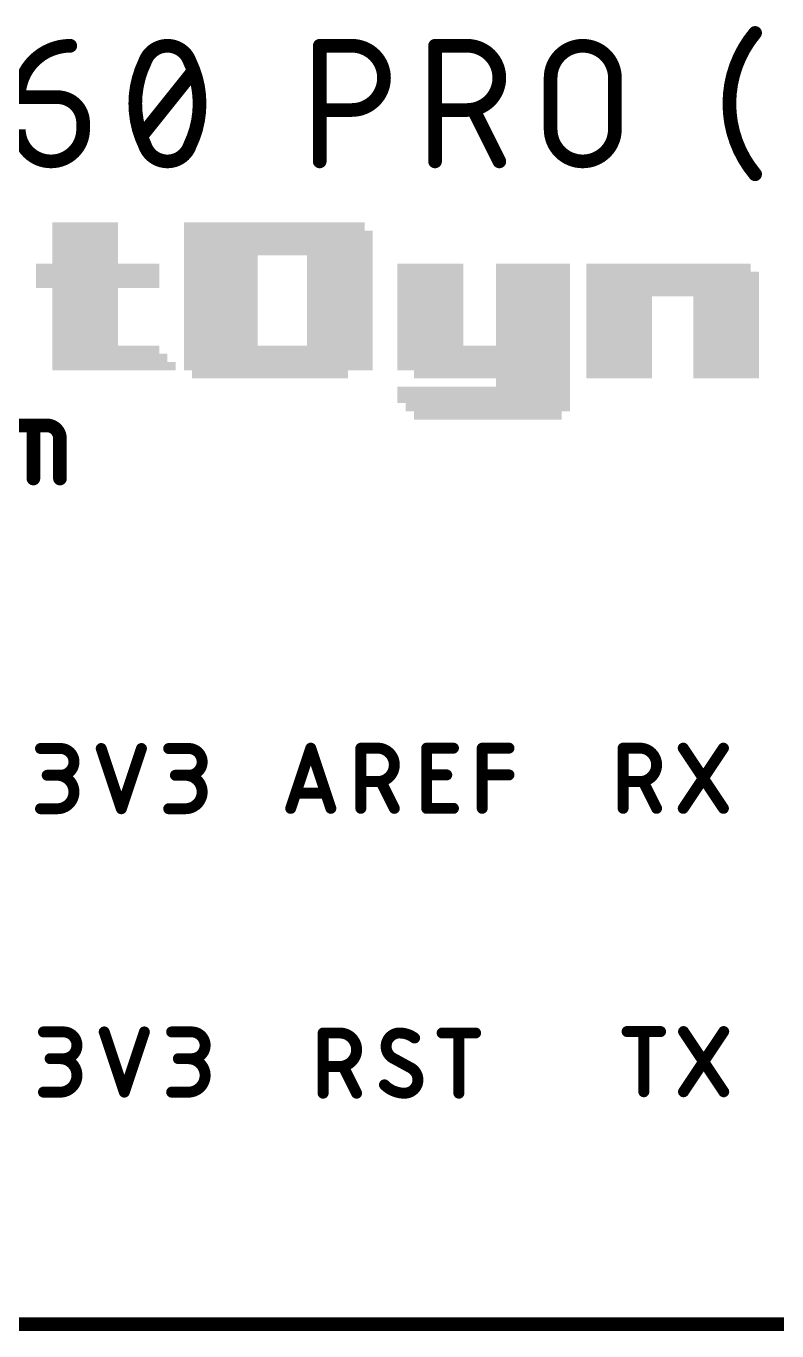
# Model space of a CAD drawing. Extents: x 0 to 61.9, y -6.1 to 59.4.
# Drawn here: x 9.29 to 16.26, y 7.56 to 19.67 of the extents above; entities that cross this region are included whole.
import ezdxf

# ---------------------------------------------------------------- set-up
doc = ezdxf.new("R2010")
doc.units = 0
doc.layers.add('21', color=253, linetype='CONTINUOUS')

# ---------------------------------------------------------------- blocks, each defined once
blk = doc.blocks.new('RECT')
blk.add_solid([(-0.5, -0.5), (0.5, -0.5), (-0.5, 0.5), (0.5, 0.5)])

msp = doc.modelspace()

# ---------------------------------------------------------------- linework, layer by layer
at = {"layer": '21'}
for points, const_width in [([(16.0552, 19.6023, 0.1762), (15.8167, 18.9466)], 0.127), ([(16.0795, 19.5819, 1), (16.0308, 19.6227)], 0.0635), ([(9.7036, 19.4831, 0.4142), (9.2267, 19.0062)], 0.127), ([(9.7036, 19.4513, 1), (9.7036, 19.5148)], 0.0635), ([(10.6047, 19.4831, 0.3205), (10.3961, 19.3341)], 0.127), ([(10.8134, 19.3341, 0.3205), (10.6047, 19.4831)], 0.127), ([(10.6047, 19.5148, 1), (10.6047, 19.4513)], 0.0635), ([(10.6047, 19.4513, 1), (10.6047, 19.5148)], 0.0635), ([(12.049, 19.4831, 1), (11.9855, 19.4831)], 0.0635), ([(12.0173, 19.5148, 1), (12.0173, 19.4513)], 0.0635), ([(12.3153, 18.887, 1), (12.3153, 19.4831)], 0.127), ([(12.3153, 19.5148, 1), (12.3153, 19.4513)], 0.0635), ([(12.3153, 19.4513, 1), (12.3153, 19.5148)], 0.0635), ([(13.1185, 19.4831, 1), (13.055, 19.4831)], 0.0635), ([(13.0868, 19.5148, 1), (13.0868, 19.4513)], 0.0635), ([(13.3848, 18.887, 1), (13.3848, 19.4831)], 0.127), ([(13.3848, 19.5148, 1), (13.3848, 19.4513)], 0.0635), ([(13.3848, 19.4513, 1), (13.3848, 19.5148)], 0.0635), ([(14.7548, 19.185, 1), (14.1587, 19.185)], 0.127), ([(10.3961, 19.3341, 0.1139), (10.3067, 18.9466)], 0.127), ([(10.3661, 19.3444, 1), (10.4261, 19.3238)], 0.0635), ([(10.4246, 19.3202, 1), (10.3676, 19.348)], 0.0635), ([(10.8419, 19.348, 1), (10.7848, 19.3202)], 0.0635), ([(10.9028, 18.9466, 0.1139), (10.8134, 19.3341)], 0.127), ([(10.7833, 19.3238, 1), (10.8434, 19.3444)], 0.0635), ([(10.868, 19.2248, 1), (10.8184, 19.2645)], 0.0635), ([(14.1904, 19.185, 1), (14.1269, 19.185)], 0.0635), ([(14.1269, 19.185, 1), (14.1904, 19.185)], 0.0635), ([(14.7865, 19.185, 1), (14.723, 19.185)], 0.0635), ([(14.723, 19.185, 1), (14.7865, 19.185)], 0.0635), ([(9.5844, 19.038, 1), (9.5844, 18.9745)], 0.0635), ([(9.8228, 18.7678, 0.4142), (9.5844, 19.0062)], 0.127), ([(9.5844, 18.9745, 1), (9.5844, 19.038)], 0.0635), ([(10.3067, 18.9466, 0.1139), (10.3961, 18.5591)], 0.127), ([(10.3384, 18.9466, 1), (10.2749, 18.9466)], 0.0635), ([(10.2749, 18.9466, 1), (10.3384, 18.9466)], 0.0635), ([(10.8134, 18.5591, 0.1139), (10.9028, 18.9466)], 0.127), ([(10.9345, 18.9466, 1), (10.871, 18.9466)], 0.0635), ([(10.871, 18.9466, 1), (10.9345, 18.9466)], 0.0635), ([(12.0173, 18.9187, 1), (12.0173, 18.8552)], 0.0635), ([(12.3153, 18.9187, 1), (12.3153, 18.8552)], 0.0635), ([(12.3153, 18.8552, 1), (12.3153, 18.9187)], 0.0635), ([(13.0868, 18.9187, 1), (13.0868, 18.8552)], 0.0635), ([(13.3848, 18.9187, 1), (13.3848, 18.8552)], 0.0635), ([(13.3848, 18.8552, 1), (13.3848, 18.9187)], 0.0635), ([(13.4728, 18.9012, 1), (13.416, 18.8728)], 0.0635), ([(15.8167, 18.9466, 0.1762), (16.0552, 18.2909)], 0.127), ([(15.8485, 18.9466, 1), (15.785, 18.9466)], 0.0635), ([(15.785, 18.9466, 1), (15.8485, 18.9466)], 0.0635), ([(9.2267, 18.7081, 1), (9.8228, 18.7081)], 0.127), ([(9.8545, 18.7678, 1), (9.791, 18.7678)], 0.0635), ([(9.791, 18.7678, 1), (9.8545, 18.7678)], 0.0635), ([(9.8545, 18.7081, 1), (9.791, 18.7081)], 0.0635), ([(14.1904, 18.7081, 1), (14.1269, 18.7081)], 0.0635), ([(14.1587, 18.7081, 1), (14.7548, 18.7081)], 0.127), ([(14.7865, 18.7081, 1), (14.723, 18.7081)], 0.0635), ([(9.791, 18.7081, 1), (9.8545, 18.7081)], 0.0635), ([(10.3415, 18.6684, 1), (10.3911, 18.6287)], 0.0635), ([(14.1269, 18.7081, 1), (14.1904, 18.7081)], 0.0635), ([(14.723, 18.7081, 1), (14.7865, 18.7081)], 0.0635), ([(10.3961, 18.5591, 0.3205), (10.6047, 18.4101)], 0.127), ([(10.4261, 18.5694, 1), (10.3661, 18.5488)], 0.0635), ([(10.3676, 18.5452, 1), (10.4246, 18.573)], 0.0635), ([(10.6047, 18.4101, 0.3205), (10.8134, 18.5591)], 0.127), ([(10.7848, 18.573, 1), (10.8419, 18.5452)], 0.0635), ([(10.8434, 18.5488, 1), (10.7833, 18.5694)], 0.0635), ([(10.6047, 18.4418, 1), (10.6047, 18.3783)], 0.0635), ([(10.6047, 18.3783, 1), (10.6047, 18.4418)], 0.0635), ([(11.9855, 18.4101, 1), (12.049, 18.4101)], 0.0635), ([(13.055, 18.4101, 1), (13.1185, 18.4101)], 0.0635), ([(13.6545, 18.3959, 1), (13.7113, 18.4243)], 0.0635), ([(16.0308, 18.2705, 1), (16.0795, 18.3113)], 0.0635), ([(9.3933, 15.9603, 1), (9.3298, 15.9603)], 0.0635), ([(9.6081, 15.837, 0.4142), (9.4848, 15.9603)], 0.127), ([(9.4848, 15.9921, 1), (9.4848, 15.9286)], 0.0635), ([(9.4848, 15.9286, 1), (9.4848, 15.9921)], 0.0635), ([(9.6399, 15.837, 1), (9.5764, 15.837)], 0.0635), ([(9.5764, 15.837, 1), (9.6399, 15.837)], 0.0635), ([(9.3298, 15.4672, 1), (9.3933, 15.4672)], 0.0635), ([(9.5764, 15.4672, 1), (9.6399, 15.4672)], 0.0635), ([(9.4277, 12.9868, 1), (9.4277, 12.936)], 0.0508), ([(9.614, 12.7131, 1), (9.614, 12.9614)], 0.1016), ([(9.614, 12.9868, 1), (9.614, 12.936)], 0.0508), ([(9.614, 12.936, 1), (9.614, 12.9868)], 0.0508), ([(10.0151, 12.9695, 1), (9.9669, 12.9534)], 0.0508), ([(10.3877, 12.9534, 1), (10.3395, 12.9695)], 0.0508), ([(10.6164, 12.9868, 1), (10.6164, 12.936)], 0.0508), ([(10.8027, 12.7131, 1), (10.8027, 12.9614)], 0.1016), ([(10.8027, 12.9868, 1), (10.8027, 12.936)], 0.0508), ([(10.8027, 12.936, 1), (10.8027, 12.9868)], 0.0508), ([(11.9584, 12.9728, 1), (11.9102, 12.9567)], 0.0508), ([(11.9584, 12.9567, 1), (11.9102, 12.9728)], 0.0508), ([(12.4242, 12.9648, 1), (12.3734, 12.9648)], 0.0508), ([(12.3988, 12.9902, 1), (12.3988, 12.9394)], 0.0508), ([(12.554, 12.6543, 1), (12.554, 12.9648)], 0.1016), ([(12.554, 12.9902, 1), (12.554, 12.9394)], 0.0508), ([(12.554, 12.9394, 1), (12.554, 12.9902)], 0.0508), ([(13.0345, 12.9648, 1), (12.9837, 12.9648)], 0.0508), ([(13.0091, 12.9902, 1), (13.0091, 12.9394)], 0.0508), ([(13.2575, 12.9394, 1), (13.2575, 12.9902)], 0.0508), ([(13.5496, 12.9648, 1), (13.4988, 12.9648)], 0.0508), ([(13.5242, 12.9902, 1), (13.5242, 12.9394)], 0.0508), ([(13.7726, 12.9394, 1), (13.7726, 12.9902)], 0.0508), ([(14.8565, 12.9648, 1), (14.8057, 12.9648)], 0.0508), ([(14.8311, 12.9902, 1), (14.8311, 12.9394)], 0.0508), ([(14.9863, 12.6543, 1), (14.9863, 12.9648)], 0.1016), ([(14.9863, 12.9902, 1), (14.9863, 12.9394)], 0.0508), ([(14.9863, 12.9394, 1), (14.9863, 12.9902)], 0.0508), ([(15.4099, 12.9789, 1), (15.3676, 12.9507)], 0.0508), ([(15.7824, 12.9507, 1), (15.7402, 12.9789)], 0.0508), ([(9.4898, 12.7385, 1), (9.4898, 12.6877)], 0.0508), ([(9.5829, 12.4026, 1), (9.5829, 12.7131)], 0.1016), ([(9.5829, 12.7385, 1), (9.5829, 12.6877)], 0.0508), ([(9.614, 12.7385, 1), (9.614, 12.6877)], 0.0508), ([(9.614, 12.6877, 1), (9.614, 12.7385)], 0.0508), ([(10.6785, 12.7385, 1), (10.6785, 12.6877)], 0.0508), ([(10.7717, 12.4026, 1), (10.7717, 12.7131)], 0.1016), ([(10.7717, 12.7385, 1), (10.7717, 12.6877)], 0.0508), ([(10.8027, 12.7385, 1), (10.8027, 12.6877)], 0.0508), ([(10.8027, 12.6877, 1), (10.8027, 12.7385)], 0.0508), ([(13.0091, 12.7418, 1), (13.0091, 12.691)], 0.0508), ([(13.1954, 12.691, 1), (13.1954, 12.7418)], 0.0508), ([(13.5242, 12.7418, 1), (13.5242, 12.691)], 0.0508), ([(13.7726, 12.691, 1), (13.7726, 12.7418)], 0.0508), ([(11.7946, 12.5711, 1), (11.7946, 12.5203)], 0.0508), ([(12.074, 12.5203, 1), (12.074, 12.5711)], 0.0508), ([(12.3988, 12.6797, 1), (12.3988, 12.6289)], 0.0508), ([(12.554, 12.6797, 1), (12.554, 12.6289)], 0.0508), ([(12.554, 12.6289, 1), (12.554, 12.6797)], 0.0508), ([(12.6078, 12.6657, 1), (12.5624, 12.643)], 0.0508), ([(14.8311, 12.6797, 1), (14.8311, 12.6289)], 0.0508), ([(14.9863, 12.6797, 1), (14.9863, 12.6289)], 0.0508), ([(14.9863, 12.6289, 1), (14.9863, 12.6797)], 0.0508), ([(15.04, 12.6657, 1), (14.9946, 12.643)], 0.0508), ([(9.4277, 12.428, 1), (9.4277, 12.3772)], 0.0508), ([(9.5829, 12.428, 1), (9.5829, 12.3772)], 0.0508), ([(9.5829, 12.3772, 1), (9.5829, 12.428)], 0.0508), ([(10.1532, 12.4107, 1), (10.2014, 12.3946)], 0.0508), ([(10.1532, 12.3946, 1), (10.2014, 12.4107)], 0.0508), ([(10.6164, 12.428, 1), (10.6164, 12.3772)], 0.0508), ([(10.7717, 12.428, 1), (10.7717, 12.3772)], 0.0508), ([(10.7717, 12.3772, 1), (10.7717, 12.428)], 0.0508), ([(11.7239, 12.414, 1), (11.7721, 12.3979)], 0.0508), ([(12.0964, 12.3979, 1), (12.1446, 12.414)], 0.0508), ([(12.3734, 12.406, 1), (12.4242, 12.406)], 0.0508), ([(12.6865, 12.3946, 1), (12.732, 12.4173)], 0.0508), ([(13.0091, 12.4314, 1), (13.0091, 12.3806)], 0.0508), ([(12.9837, 12.406, 1), (13.0345, 12.406)], 0.0508), ([(13.2575, 12.3806, 1), (13.2575, 12.4314)], 0.0508), ([(13.4988, 12.406, 1), (13.5496, 12.406)], 0.0508), ([(14.8057, 12.406, 1), (14.8565, 12.406)], 0.0508), ([(15.1188, 12.3946, 1), (15.1642, 12.4173)], 0.0508), ([(15.3676, 12.4201, 1), (15.4099, 12.3919)], 0.0508), ([(15.7402, 12.3919, 1), (15.7824, 12.4201)], 0.0508), ([(9.4551, 10.3566, 1), (9.4551, 10.3058)], 0.0508), ([(9.6414, 10.0829, 1), (9.6414, 10.3312)], 0.1016), ([(9.6414, 10.3566, 1), (9.6414, 10.3058)], 0.0508), ([(9.6414, 10.3058, 1), (9.6414, 10.3566)], 0.0508), ([(10.0425, 10.3393, 1), (9.9943, 10.3232)], 0.0508), ([(10.415, 10.3232, 1), (10.3668, 10.3393)], 0.0508), ([(10.6438, 10.3566, 1), (10.6438, 10.3058)], 0.0508), ([(10.8301, 10.0829, 1), (10.8301, 10.3312)], 0.1016), ([(10.8301, 10.3566, 1), (10.8301, 10.3058)], 0.0508), ([(10.8301, 10.3058, 1), (10.8301, 10.3566)], 0.0508), ([(12.0741, 10.3213, 1), (12.0233, 10.3213)], 0.0508), ([(12.0487, 10.3467, 1), (12.0487, 10.2959)], 0.0508), ([(12.2039, 10.0108, 1), (12.2039, 10.3213)], 0.1016), ([(12.2039, 10.3467, 1), (12.2039, 10.2959)], 0.0508), ([(12.2039, 10.2959, 1), (12.2039, 10.3467)], 0.0508), ([(12.7573, 10.3213, 0.4142), (12.6331, 10.1971)], 0.1016), ([(12.897, 10.2747, 0.1623), (12.7573, 10.3213)], 0.1016), ([(12.7573, 10.3467, 1), (12.7573, 10.2959)], 0.0508), ([(12.7573, 10.2959, 1), (12.7573, 10.3467)], 0.0508), ([(12.8818, 10.2544, 1), (12.9123, 10.295)], 0.0508), ([(13.1525, 10.3467, 1), (13.1525, 10.2959)], 0.0508), ([(13.3332, 10.3213, 1), (13.2824, 10.3213)], 0.0508), ([(13.463, 10.2959, 1), (13.463, 10.3467)], 0.0508), ([(14.8678, 10.36, 1), (14.8678, 10.3092)], 0.0508), ([(15.0485, 10.3346, 1), (14.9977, 10.3346)], 0.0508), ([(15.1783, 10.3092, 1), (15.1783, 10.36)], 0.0508), ([(15.4127, 10.3487, 1), (15.3704, 10.3205)], 0.0508), ([(15.7852, 10.3205, 1), (15.7429, 10.3487)], 0.0508), ([(12.6331, 10.1971, 0.2656), (12.6952, 10.0885)], 0.1016), ([(12.6585, 10.1971, 1), (12.6077, 10.1971)], 0.0508), ([(12.6077, 10.1971, 1), (12.6585, 10.1971)], 0.0508), ([(9.5172, 10.1083, 1), (9.5172, 10.0575)], 0.0508), ([(9.6103, 9.7724, 1), (9.6103, 10.0829)], 0.1016), ([(9.6103, 10.1083, 1), (9.6103, 10.0575)], 0.0508), ([(9.6414, 10.1083, 1), (9.6414, 10.0575)], 0.0508), ([(9.6414, 10.0575, 1), (9.6414, 10.1083)], 0.0508), ([(10.7059, 10.1083, 1), (10.7059, 10.0575)], 0.0508), ([(10.799, 9.7724, 1), (10.799, 10.0829)], 0.1016), ([(10.799, 10.1083, 1), (10.799, 10.0575)], 0.0508), ([(10.8301, 10.1083, 1), (10.8301, 10.0575)], 0.0508), ([(10.8301, 10.0575, 1), (10.8301, 10.1083)], 0.0508), ([(12.0487, 10.0362, 1), (12.0487, 9.9854)], 0.0508), ([(12.2039, 10.0362, 1), (12.2039, 9.9854)], 0.0508), ([(12.2039, 9.9854, 1), (12.2039, 10.0362)], 0.0508), ([(12.2577, 10.0222, 1), (12.2122, 9.9995)], 0.0508), ([(12.7074, 10.1108, 1), (12.6831, 10.0662)], 0.0508), ([(12.6823, 10.0666, 1), (12.7081, 10.1103)], 0.0508), ([(12.8039, 9.7625, 0.4142), (12.9281, 9.8867)], 0.1016), ([(12.9281, 9.8867, 0.2656), (12.866, 9.9953)], 0.1016), ([(12.8789, 10.0172, 1), (12.8531, 9.9734)], 0.0508), ([(12.8538, 9.973, 1), (12.8781, 10.0176)], 0.0508), ([(12.9535, 9.8867, 1), (12.9027, 9.8867)], 0.0508), ([(9.4551, 9.7978, 1), (9.4551, 9.747)], 0.0508), ([(9.6103, 9.7978, 1), (9.6103, 9.747)], 0.0508), ([(9.6103, 9.747, 1), (9.6103, 9.7978)], 0.0508), ([(10.6438, 9.7978, 1), (10.6438, 9.747)], 0.0508), ([(10.799, 9.7978, 1), (10.799, 9.747)], 0.0508), ([(10.799, 9.747, 1), (10.799, 9.7978)], 0.0508), ([(12.6176, 9.8401, 0.2), (12.8039, 9.7625)], 0.1016), ([(12.6357, 9.858, 1), (12.5996, 9.8222)], 0.0508), ([(12.8039, 9.7879, 1), (12.8039, 9.7371)], 0.0508), ([(12.8039, 9.7371, 1), (12.8039, 9.7879)], 0.0508), ([(12.9027, 9.8867, 1), (12.9535, 9.8867)], 0.0508), ([(15.3704, 9.7899, 1), (15.4127, 9.7617)], 0.0508), ([(15.7429, 9.7617, 1), (15.7852, 9.7899)], 0.0508), ([(10.1806, 9.7805, 1), (10.2288, 9.7644)], 0.0508), ([(10.1806, 9.7644, 1), (10.2288, 9.7805)], 0.0508), ([(12.0233, 9.7625, 1), (12.0741, 9.7625)], 0.0508), ([(12.3364, 9.7511, 1), (12.3818, 9.7738)], 0.0508), ([(13.2824, 9.7625, 1), (13.3332, 9.7625)], 0.0508), ([(14.9977, 9.7758, 1), (15.0485, 9.7758)], 0.0508)]:
    msp.add_lwpolyline(points, format="xyb", dxfattribs=dict(at, const_width=const_width))
for points, const_width in [([(12.0173, 18.4101), (12.0173, 19.4831)], 0.127), ([(12.0173, 19.4831), (12.3153, 19.4831)], 0.127), ([(13.0868, 18.4101), (13.0868, 19.4831)], 0.127), ([(13.0868, 19.4831), (13.3848, 19.4831)], 0.127), ([(10.3663, 18.6485), (10.8432, 19.2447)], 0.127), ([(14.1587, 18.7081), (14.1587, 19.185)], 0.127), ([(14.7548, 19.185), (14.7548, 18.7081)], 0.127), ([(9.2267, 19.0062), (9.5844, 19.0062)], 0.127), ([(12.3153, 18.887), (12.0173, 18.887)], 0.127), ([(13.3848, 18.887), (13.0868, 18.887)], 0.127), ([(13.6829, 18.4101), (13.4444, 18.887)], 0.127), ([(9.8228, 18.7678), (9.8228, 18.7081)], 0.127), ([(9.115, 15.9603), (9.4848, 15.9603)], 0.127), ([(9.3615, 15.4672), (9.3615, 15.9603)], 0.127), ([(9.6081, 15.837), (9.6081, 15.4672)], 0.127), ([(9.4277, 12.9614), (9.614, 12.9614)], 0.1016), ([(9.991, 12.9614), (10.1773, 12.4026)], 0.1016), ([(10.1773, 12.4026), (10.3636, 12.9614)], 0.1016), ([(10.6164, 12.9614), (10.8027, 12.9614)], 0.1016), ([(11.748, 12.406), (11.9343, 12.9648)], 0.1016), ([(11.9343, 12.9648), (12.1205, 12.406)], 0.1016), ([(12.3988, 12.406), (12.3988, 12.9648)], 0.1016), ([(12.3988, 12.9648), (12.554, 12.9648)], 0.1016), ([(13.0091, 12.406), (13.0091, 12.9648)], 0.1016), ([(13.0091, 12.9648), (13.2575, 12.9648)], 0.1016), ([(13.5242, 12.406), (13.5242, 12.9648)], 0.1016), ([(13.5242, 12.9648), (13.7726, 12.9648)], 0.1016), ([(14.8311, 12.406), (14.8311, 12.9648)], 0.1016), ([(14.8311, 12.9648), (14.9863, 12.9648)], 0.1016), ([(15.3888, 12.406), (15.7613, 12.9648)], 0.1016), ([(15.3888, 12.9648), (15.7613, 12.406)], 0.1016), ([(9.614, 12.7131), (9.4898, 12.7131)], 0.1016), ([(10.8027, 12.7131), (10.6785, 12.7131)], 0.1016), ([(13.0091, 12.7164), (13.1954, 12.7164)], 0.1016), ([(13.5242, 12.7164), (13.7726, 12.7164)], 0.1016), ([(12.074, 12.5457), (11.7946, 12.5457)], 0.1016), ([(12.554, 12.6543), (12.3988, 12.6543)], 0.1016), ([(12.7093, 12.406), (12.5851, 12.6543)], 0.1016), ([(14.9863, 12.6543), (14.8311, 12.6543)], 0.1016), ([(15.1415, 12.406), (15.0173, 12.6543)], 0.1016), ([(9.4277, 12.4026), (9.5829, 12.4026)], 0.1016), ([(10.6164, 12.4026), (10.7717, 12.4026)], 0.1016), ([(13.2575, 12.406), (13.0091, 12.406)], 0.1016), ([(9.4551, 10.3312), (9.6414, 10.3312)], 0.1016), ([(10.0184, 10.3312), (10.2047, 9.7724)], 0.1016), ([(10.2047, 9.7724), (10.3909, 10.3312)], 0.1016), ([(10.6438, 10.3312), (10.8301, 10.3312)], 0.1016), ([(12.0487, 9.7625), (12.0487, 10.3213)], 0.1016), ([(12.0487, 10.3213), (12.2039, 10.3213)], 0.1016), ([(13.1525, 10.3213), (13.463, 10.3213)], 0.1016), ([(13.3078, 9.7625), (13.3078, 10.3213)], 0.1016), ([(14.8678, 10.3346), (15.1783, 10.3346)], 0.1016), ([(15.0231, 9.7758), (15.0231, 10.3346)], 0.1016), ([(15.3915, 9.7758), (15.7641, 10.3346)], 0.1016), ([(15.3915, 10.3346), (15.7641, 9.7758)], 0.1016), ([(9.6414, 10.0829), (9.5172, 10.0829)], 0.1016), ([(10.8301, 10.0829), (10.7059, 10.0829)], 0.1016), ([(12.2039, 10.0108), (12.0487, 10.0108)], 0.1016), ([(12.3591, 9.7625), (12.2349, 10.0108)], 0.1016), ([(12.866, 9.9953), (12.6952, 10.0885)], 0.1016), ([(9.4551, 9.7724), (9.6103, 9.7724)], 0.1016), ([(10.6438, 9.7724), (10.799, 9.7724)], 0.1016), ([(0.762, 7.62), (54.7624, 7.62)], 0.127)]:
    msp.add_lwpolyline(points, dxfattribs=dict(at, const_width=const_width))

# ---------------------------------------------------------------- block references
at = {"layer": '21', "yscale": 0.0762}
for p, xscale in [((9.8425, 17.8054), 0.6096), ((11.5951, 17.8054), 1.6764), ((9.8425, 17.7292), 0.6096), ((9.8425, 17.653), 0.6096), ((11.6332, 17.7292), 1.7526), ((11.6332, 17.653), 1.7526), ((9.8425, 17.5768), 0.6096), ((11.6332, 17.5768), 1.7526), ((9.9568, 17.4244), 1.143), ((9.8425, 17.5006), 0.6096), ((11.0998, 17.5006), 0.6858), ((11.0998, 17.4244), 0.6858), ((12.2047, 17.5006), 0.6096), ((12.2047, 17.4244), 0.6096), ((13.0429, 17.4244), 0.6096), ((13.9954, 17.4244), 0.6858), ((15.2527, 17.4244), 1.524), ((9.9568, 17.3482), 1.143), ((11.0998, 17.3482), 0.6858), ((12.2047, 17.3482), 0.6096), ((13.0429, 17.3482), 0.6096), ((13.9954, 17.3482), 0.6858), ((15.2908, 17.3482), 1.6002), ((9.9568, 17.272), 1.143), ((9.8425, 17.1958), 0.6096), ((11.0998, 17.272), 0.6858), ((11.0998, 17.1958), 0.6858), ((12.2047, 17.272), 0.6096), ((12.2047, 17.1958), 0.6096), ((13.0429, 17.272), 0.6096), ((13.0429, 17.1958), 0.6096), ((13.9954, 17.272), 0.6858), ((13.9954, 17.1958), 0.6858), ((15.2908, 17.272), 1.6002), ((15.2908, 17.1958), 1.6002), ((9.8425, 17.1196), 0.6096), ((9.8425, 17.0434), 0.6096), ((11.0998, 17.1196), 0.6858), ((11.0998, 17.0434), 0.6858), ((12.2047, 17.1196), 0.6096), ((12.2047, 17.0434), 0.6096), ((13.0429, 17.1196), 0.6096), ((13.0429, 17.0434), 0.6096), ((13.9954, 17.1196), 0.6858), ((13.9954, 17.0434), 0.6858), ((14.7955, 17.1196), 0.6096), ((14.7955, 17.0434), 0.6096), ((15.7861, 17.1196), 0.6096), ((15.7861, 17.0434), 0.6096), ((9.8425, 16.9672), 0.6096), ((11.0998, 16.9672), 0.6858), ((12.2047, 16.9672), 0.6096), ((13.0429, 16.9672), 0.6096), ((13.9954, 16.9672), 0.6858), ((14.7955, 16.9672), 0.6096), ((15.7861, 16.9672), 0.6096), ((9.8425, 16.891), 0.6096), ((9.8425, 16.8148), 0.6096), ((11.0998, 16.891), 0.6858), ((11.0998, 16.8148), 0.6858), ((12.2047, 16.891), 0.6096), ((12.2047, 16.8148), 0.6096), ((13.0429, 16.891), 0.6096), ((13.0429, 16.8148), 0.6096), ((13.9954, 16.891), 0.6858), ((13.9954, 16.8148), 0.6858), ((14.7955, 16.891), 0.6096), ((14.7955, 16.8148), 0.6096), ((15.7861, 16.891), 0.6096), ((15.7861, 16.8148), 0.6096), ((9.8425, 16.7386), 0.6096), ((11.0998, 16.7386), 0.6858), ((12.2047, 16.7386), 0.6096), ((13.0429, 16.7386), 0.6096), ((13.9954, 16.7386), 0.6858), ((14.7955, 16.7386), 0.6096), ((15.7861, 16.7386), 0.6096), ((10.033, 16.6624), 0.9906), ((10.0711, 16.5862), 1.0668), ((11.6332, 16.6624), 1.7526), ((11.6332, 16.5862), 1.7526), ((13.5382, 16.6624), 1.6002), ((13.5382, 16.5862), 1.6002), ((14.7955, 16.6624), 0.6096), ((14.7955, 16.5862), 0.6096), ((15.7861, 16.6624), 0.6096), ((15.7861, 16.5862), 0.6096), ((10.1092, 16.51), 1.143), ((11.6332, 16.51), 1.7526), ((11.557, 16.4338), 1.4478), ((13.5382, 16.51), 1.6002), ((13.6144, 16.4338), 1.4478), ((14.7955, 16.51), 0.6096), ((14.7955, 16.4338), 0.6096), ((15.7861, 16.51), 0.6096), ((15.7861, 16.4338), 0.6096), ((13.9954, 16.3576), 0.6858), ((13.5382, 16.2814), 1.6002), ((13.5382, 16.2052), 1.6002), ((13.5763, 16.129), 1.524), ((13.5763, 16.0528), 1.3716)]:
    msp.add_blockref('RECT', p, dxfattribs=dict(at, xscale=xscale))

doc.saveas('drawing.dxf')
